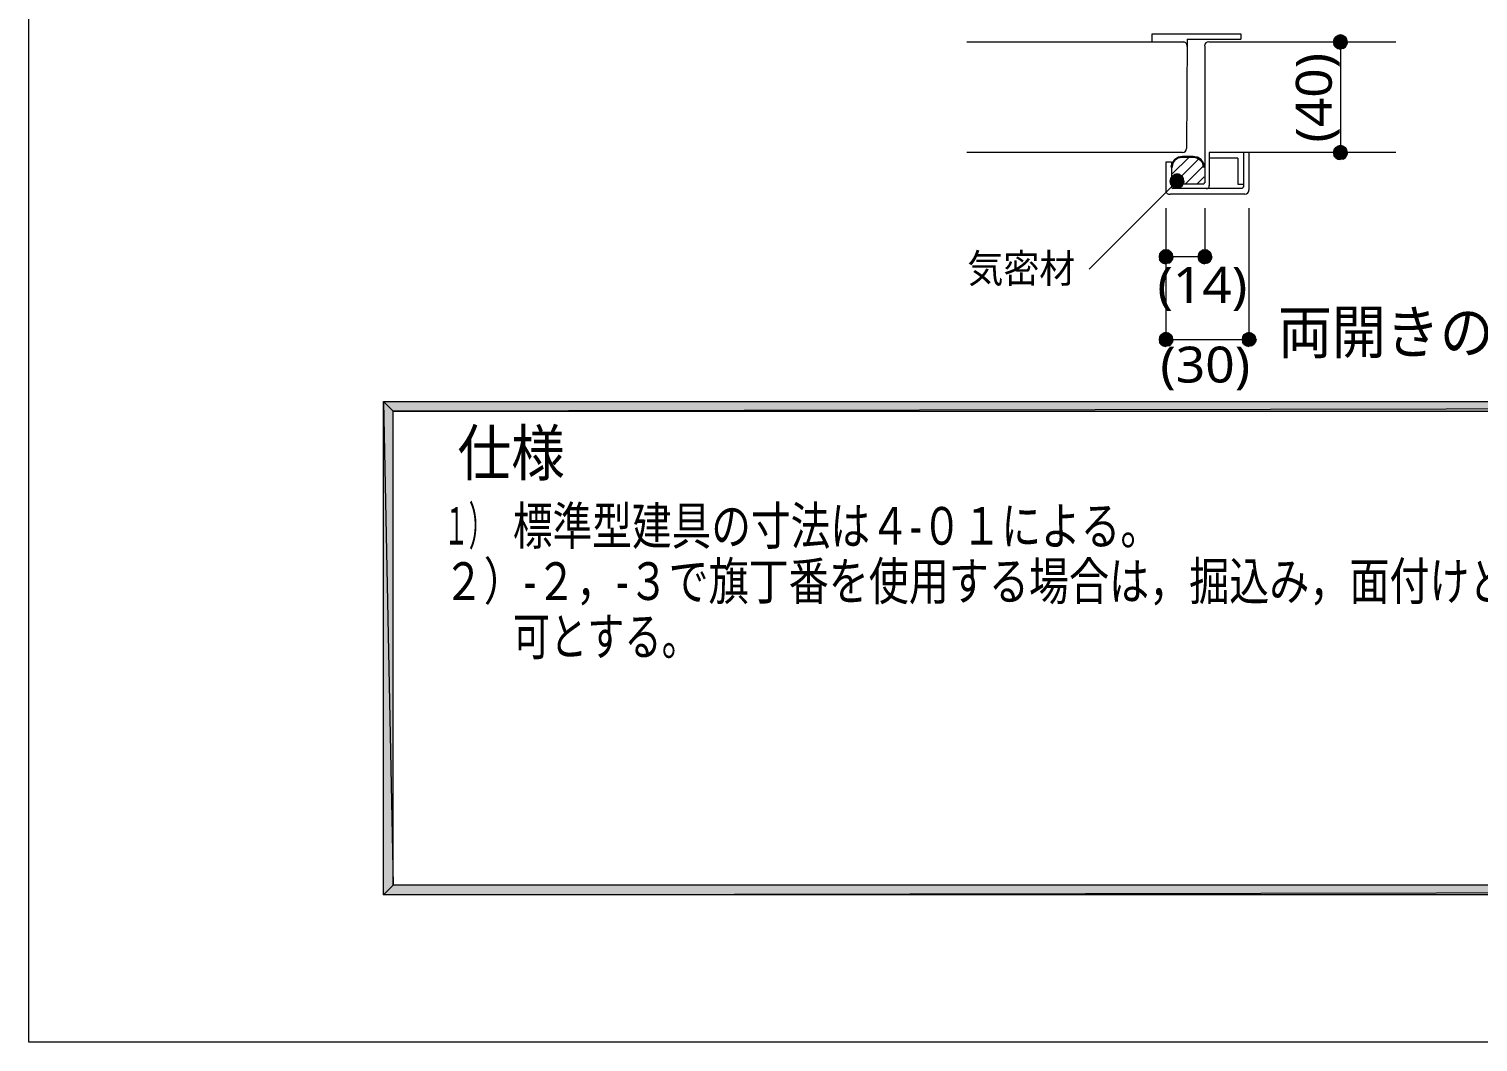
# Model space of a CAD drawing. Header units: millimetres. Extents: x 0 to 420, y 0 to 297.
# Drawn here: x 0.2 to 105, y 0 to 73.3 of the extents above; entities that cross this region are included whole.
import ezdxf
from ezdxf.enums import TextEntityAlignment as Align

# ---------------------------------------------------------------- set-up
doc = ezdxf.new("R2010")
doc.units = ezdxf.units.MM
doc.styles.add('kst32b', font='NotoSansJP-Variable.ttf')

msp = doc.modelspace()

# ---------------------------------------------------------------- hatches: boundary and pattern name
for points in [[(94.55, 72.54), (94.51, 72.35), (95.02, 72.35), (94.55, 72.54)], [(94.55, 64.54), (94.51, 64.35), (95.02, 64.35), (94.55, 64.54)], [(82.74, 62.48), (82.7, 62.29), (83.21, 62.29), (82.74, 62.48)], [(81.94, 57.02), (81.92, 56.81), (82.4, 56.81), (81.94, 57.02)], [(84.75, 57.02), (84.71, 56.81), (85.22, 56.81), (84.75, 57.02)], [(81.94, 51.01), (81.92, 50.82), (82.4, 50.82), (81.94, 51.01)], [(87.95, 51.01), (87.91, 50.82), (88.41, 50.82), (87.95, 51.01)]]:
    msp.add_hatch(color=7).paths.add_polyline_path(points)
h = msp.add_hatch(color=7)
h.paths.add_polyline_path([(94.51, 72.35), (94.55, 72.16), (95.02, 72.35), (94.51, 72.35)])
h.paths.add_polyline_path([(94.55, 72.16), (95.02, 72.35), (94.66, 71.99), (94.55, 72.16)])
h.paths.add_polyline_path([(95.02, 72.35), (94.66, 71.99), (94.83, 71.88), (95.02, 72.35)])
h = msp.add_hatch(color=7)
h.paths.add_polyline_path([(95.02, 72.86), (94.83, 72.81), (95.02, 72.35), (95.02, 72.86)])
h.paths.add_polyline_path([(94.83, 72.81), (95.02, 72.35), (94.66, 72.71), (94.83, 72.81)])
h.paths.add_polyline_path([(95.02, 72.35), (94.66, 72.71), (94.55, 72.54), (95.02, 72.35)])
h = msp.add_hatch(color=7)
h.paths.add_polyline_path([(94.83, 71.88), (95.02, 71.84), (95.02, 72.35), (94.83, 71.88)])
h.paths.add_polyline_path([(95.02, 71.84), (95.02, 72.35), (95.21, 71.88), (95.02, 71.84)])
h.paths.add_polyline_path([(95.02, 72.35), (95.21, 71.88), (95.38, 71.99), (95.02, 72.35)])
h = msp.add_hatch(color=7)
h.paths.add_polyline_path([(95.48, 72.54), (95.38, 72.71), (95.02, 72.35), (95.48, 72.54)])
h.paths.add_polyline_path([(95.38, 72.71), (95.02, 72.35), (95.21, 72.81), (95.38, 72.71)])
h.paths.add_polyline_path([(95.02, 72.35), (95.21, 72.81), (95.02, 72.86), (95.02, 72.35)])
h = msp.add_hatch(color=7)
h.paths.add_polyline_path([(95.38, 71.99), (95.48, 72.16), (95.02, 72.35), (95.38, 71.99)])
h.paths.add_polyline_path([(95.48, 72.16), (95.02, 72.35), (95.53, 72.35), (95.48, 72.16)])
h.paths.add_polyline_path([(95.02, 72.35), (95.53, 72.35), (95.48, 72.54), (95.02, 72.35)])
h = msp.add_hatch(color=7)
h.paths.add_polyline_path([(94.51, 64.35), (94.55, 64.16), (95.02, 64.35), (94.51, 64.35)])
h.paths.add_polyline_path([(94.55, 64.16), (95.02, 64.35), (94.66, 63.99), (94.55, 64.16)])
h.paths.add_polyline_path([(95.02, 64.35), (94.66, 63.99), (94.83, 63.88), (95.02, 64.35)])
h = msp.add_hatch(color=7)
h.paths.add_polyline_path([(95.02, 64.85), (94.83, 64.81), (95.02, 64.35), (95.02, 64.85)])
h.paths.add_polyline_path([(94.83, 64.81), (95.02, 64.35), (94.66, 64.71), (94.83, 64.81)])
h.paths.add_polyline_path([(95.02, 64.35), (94.66, 64.71), (94.55, 64.54), (95.02, 64.35)])
h = msp.add_hatch(color=7)
h.paths.add_polyline_path([(94.83, 63.88), (95.02, 63.84), (95.02, 64.35), (94.83, 63.88)])
h.paths.add_polyline_path([(95.02, 63.84), (95.02, 64.35), (95.21, 63.88), (95.02, 63.84)])
h.paths.add_polyline_path([(95.02, 64.35), (95.21, 63.88), (95.38, 63.99), (95.02, 64.35)])
h = msp.add_hatch(color=7)
h.paths.add_polyline_path([(95.48, 64.54), (95.38, 64.71), (95.02, 64.35), (95.48, 64.54)])
h.paths.add_polyline_path([(95.38, 64.71), (95.02, 64.35), (95.21, 64.81), (95.38, 64.71)])
h.paths.add_polyline_path([(95.02, 64.35), (95.21, 64.81), (95.02, 64.85), (95.02, 64.35)])
h = msp.add_hatch(color=7)
h.paths.add_polyline_path([(95.38, 63.99), (95.48, 64.16), (95.02, 64.35), (95.38, 63.99)])
h.paths.add_polyline_path([(95.48, 64.16), (95.02, 64.35), (95.53, 64.35), (95.48, 64.16)])
h.paths.add_polyline_path([(95.02, 64.35), (95.53, 64.35), (95.48, 64.54), (95.02, 64.35)])
h = msp.add_hatch(color=7)
h.paths.add_polyline_path([(82.7, 62.29), (82.74, 62.1), (83.21, 62.29), (82.7, 62.29)])
h.paths.add_polyline_path([(82.74, 62.1), (83.21, 62.29), (82.85, 61.93), (82.74, 62.1)])
h.paths.add_polyline_path([(83.21, 62.29), (82.85, 61.93), (83.02, 61.83), (83.21, 62.29)])
h = msp.add_hatch(color=7)
h.paths.add_polyline_path([(83.21, 62.8), (83.02, 62.76), (83.21, 62.29), (83.21, 62.8)])
h.paths.add_polyline_path([(83.02, 62.76), (83.21, 62.29), (82.85, 62.65), (83.02, 62.76)])
h.paths.add_polyline_path([(83.21, 62.29), (82.85, 62.65), (82.74, 62.48), (83.21, 62.29)])
h = msp.add_hatch(color=7)
h.paths.add_polyline_path([(83.02, 61.83), (83.21, 61.79), (83.21, 62.29), (83.02, 61.83)])
h.paths.add_polyline_path([(83.21, 61.79), (83.21, 62.29), (83.4, 61.83), (83.21, 61.79)])
h.paths.add_polyline_path([(83.21, 62.29), (83.4, 61.83), (83.57, 61.93), (83.21, 62.29)])
h = msp.add_hatch(color=7)
h.paths.add_polyline_path([(83.67, 62.48), (83.57, 62.65), (83.21, 62.29), (83.67, 62.48)])
h.paths.add_polyline_path([(83.57, 62.65), (83.21, 62.29), (83.4, 62.76), (83.57, 62.65)])
h.paths.add_polyline_path([(83.21, 62.29), (83.4, 62.76), (83.21, 62.8), (83.21, 62.29)])
h = msp.add_hatch(color=7)
h.paths.add_polyline_path([(83.57, 61.93), (83.67, 62.1), (83.21, 62.29), (83.57, 61.93)])
h.paths.add_polyline_path([(83.67, 62.1), (83.21, 62.29), (83.71, 62.29), (83.67, 62.1)])
h.paths.add_polyline_path([(83.21, 62.29), (83.71, 62.29), (83.67, 62.48), (83.21, 62.29)])
h = msp.add_hatch(color=7)
h.paths.add_polyline_path([(81.92, 56.81), (81.94, 56.62), (82.4, 56.81), (81.92, 56.81)])
h.paths.add_polyline_path([(81.94, 56.62), (82.4, 56.81), (82.06, 56.45), (81.94, 56.62)])
h.paths.add_polyline_path([(82.4, 56.81), (82.06, 56.45), (82.21, 56.35), (82.4, 56.81)])
h = msp.add_hatch(color=7)
h.paths.add_polyline_path([(82.4, 57.32), (82.21, 57.28), (82.4, 56.81), (82.4, 57.32)])
h.paths.add_polyline_path([(82.21, 57.28), (82.4, 56.81), (82.06, 57.17), (82.21, 57.28)])
h.paths.add_polyline_path([(82.4, 56.81), (82.06, 57.17), (81.94, 57.02), (82.4, 56.81)])
h = msp.add_hatch(color=7)
h.paths.add_polyline_path([(82.21, 56.35), (82.4, 56.3), (82.4, 56.81), (82.21, 56.35)])
h.paths.add_polyline_path([(82.4, 56.3), (82.4, 56.81), (82.61, 56.35), (82.4, 56.3)])
h.paths.add_polyline_path([(82.4, 56.81), (82.61, 56.35), (82.76, 56.45), (82.4, 56.81)])
h = msp.add_hatch(color=7)
h.paths.add_polyline_path([(82.89, 57.02), (82.76, 57.17), (82.4, 56.81), (82.89, 57.02)])
h.paths.add_polyline_path([(82.76, 57.17), (82.4, 56.81), (82.61, 57.28), (82.76, 57.17)])
h.paths.add_polyline_path([(82.4, 56.81), (82.61, 57.28), (82.4, 57.32), (82.4, 56.81)])
h = msp.add_hatch(color=7)
h.paths.add_polyline_path([(82.76, 56.45), (82.89, 56.62), (82.4, 56.81), (82.76, 56.45)])
h.paths.add_polyline_path([(82.89, 56.62), (82.4, 56.81), (82.91, 56.81), (82.89, 56.62)])
h.paths.add_polyline_path([(82.4, 56.81), (82.91, 56.81), (82.89, 57.02), (82.4, 56.81)])
h = msp.add_hatch(color=7)
h.paths.add_polyline_path([(84.71, 56.81), (84.75, 56.62), (85.22, 56.81), (84.71, 56.81)])
h.paths.add_polyline_path([(84.75, 56.62), (85.22, 56.81), (84.86, 56.45), (84.75, 56.62)])
h.paths.add_polyline_path([(85.22, 56.81), (84.86, 56.45), (85.03, 56.35), (85.22, 56.81)])
h = msp.add_hatch(color=7)
h.paths.add_polyline_path([(85.22, 57.32), (85.03, 57.28), (85.22, 56.81), (85.22, 57.32)])
h.paths.add_polyline_path([(85.03, 57.28), (85.22, 56.81), (84.86, 57.17), (85.03, 57.28)])
h.paths.add_polyline_path([(85.22, 56.81), (84.86, 57.17), (84.75, 57.02), (85.22, 56.81)])
h = msp.add_hatch(color=7)
h.paths.add_polyline_path([(85.03, 56.35), (85.22, 56.3), (85.22, 56.81), (85.03, 56.35)])
h.paths.add_polyline_path([(85.22, 56.3), (85.22, 56.81), (85.41, 56.35), (85.22, 56.3)])
h.paths.add_polyline_path([(85.22, 56.81), (85.41, 56.35), (85.58, 56.45), (85.22, 56.81)])
h = msp.add_hatch(color=7)
h.paths.add_polyline_path([(85.68, 57.02), (85.58, 57.17), (85.22, 56.81), (85.68, 57.02)])
h.paths.add_polyline_path([(85.58, 57.17), (85.22, 56.81), (85.41, 57.28), (85.58, 57.17)])
h.paths.add_polyline_path([(85.22, 56.81), (85.41, 57.28), (85.22, 57.32), (85.22, 56.81)])
h = msp.add_hatch(color=7)
h.paths.add_polyline_path([(85.58, 56.45), (85.68, 56.62), (85.22, 56.81), (85.58, 56.45)])
h.paths.add_polyline_path([(85.68, 56.62), (85.22, 56.81), (85.72, 56.81), (85.68, 56.62)])
h.paths.add_polyline_path([(85.22, 56.81), (85.72, 56.81), (85.68, 57.02), (85.22, 56.81)])
h = msp.add_hatch(color=7)
h.paths.add_polyline_path([(81.92, 50.82), (81.94, 50.63), (82.4, 50.82), (81.92, 50.82)])
h.paths.add_polyline_path([(81.94, 50.63), (82.4, 50.82), (82.06, 50.46), (81.94, 50.63)])
h.paths.add_polyline_path([(82.4, 50.82), (82.06, 50.46), (82.21, 50.36), (82.4, 50.82)])
h = msp.add_hatch(color=7)
h.paths.add_polyline_path([(82.4, 51.33), (82.21, 51.29), (82.4, 50.82), (82.4, 51.33)])
h.paths.add_polyline_path([(82.21, 51.29), (82.4, 50.82), (82.06, 51.18), (82.21, 51.29)])
h.paths.add_polyline_path([(82.4, 50.82), (82.06, 51.18), (81.94, 51.01), (82.4, 50.82)])
h = msp.add_hatch(color=7)
h.paths.add_polyline_path([(82.21, 50.36), (82.4, 50.31), (82.4, 50.82), (82.21, 50.36)])
h.paths.add_polyline_path([(82.4, 50.31), (82.4, 50.82), (82.61, 50.36), (82.4, 50.31)])
h.paths.add_polyline_path([(82.4, 50.82), (82.61, 50.36), (82.76, 50.46), (82.4, 50.82)])
h = msp.add_hatch(color=7)
h.paths.add_polyline_path([(82.89, 51.01), (82.76, 51.18), (82.4, 50.82), (82.89, 51.01)])
h.paths.add_polyline_path([(82.76, 51.18), (82.4, 50.82), (82.61, 51.29), (82.76, 51.18)])
h.paths.add_polyline_path([(82.4, 50.82), (82.61, 51.29), (82.4, 51.33), (82.4, 50.82)])
h = msp.add_hatch(color=7)
h.paths.add_polyline_path([(82.76, 50.46), (82.89, 50.63), (82.4, 50.82), (82.76, 50.46)])
h.paths.add_polyline_path([(82.89, 50.63), (82.4, 50.82), (82.91, 50.82), (82.89, 50.63)])
h.paths.add_polyline_path([(82.4, 50.82), (82.91, 50.82), (82.89, 51.01), (82.4, 50.82)])
h = msp.add_hatch(color=7)
h.paths.add_polyline_path([(87.91, 50.82), (87.95, 50.63), (88.41, 50.82), (87.91, 50.82)])
h.paths.add_polyline_path([(87.95, 50.63), (88.41, 50.82), (88.05, 50.46), (87.95, 50.63)])
h.paths.add_polyline_path([(88.41, 50.82), (88.05, 50.46), (88.22, 50.36), (88.41, 50.82)])
h = msp.add_hatch(color=7)
h.paths.add_polyline_path([(88.41, 51.33), (88.22, 51.29), (88.41, 50.82), (88.41, 51.33)])
h.paths.add_polyline_path([(88.22, 51.29), (88.41, 50.82), (88.05, 51.18), (88.22, 51.29)])
h.paths.add_polyline_path([(88.41, 50.82), (88.05, 51.18), (87.95, 51.01), (88.41, 50.82)])
h = msp.add_hatch(color=7)
h.paths.add_polyline_path([(88.22, 50.36), (88.41, 50.31), (88.41, 50.82), (88.22, 50.36)])
h.paths.add_polyline_path([(88.41, 50.31), (88.41, 50.82), (88.6, 50.36), (88.41, 50.31)])
h.paths.add_polyline_path([(88.41, 50.82), (88.6, 50.36), (88.77, 50.46), (88.41, 50.82)])
h = msp.add_hatch(color=7)
h.paths.add_polyline_path([(88.88, 51.01), (88.77, 51.18), (88.41, 50.82), (88.88, 51.01)])
h.paths.add_polyline_path([(88.77, 51.18), (88.41, 50.82), (88.6, 51.29), (88.77, 51.18)])
h.paths.add_polyline_path([(88.41, 50.82), (88.6, 51.29), (88.41, 51.33), (88.41, 50.82)])
h = msp.add_hatch(color=7)
h.paths.add_polyline_path([(88.77, 50.46), (88.88, 50.63), (88.41, 50.82), (88.77, 50.46)])
h.paths.add_polyline_path([(88.88, 50.63), (88.41, 50.82), (88.92, 50.82), (88.88, 50.63)])
h.paths.add_polyline_path([(88.41, 50.82), (88.92, 50.82), (88.88, 51.01), (88.41, 50.82)])
h = msp.add_hatch(color=7)
h.paths.add_polyline_path([(393.83, 11.35), (394.53, 10.65), (393.83, 45.64), (393.83, 11.35)])
h.paths.add_polyline_path([(394.53, 10.65), (393.83, 45.64), (394.53, 46.33), (394.53, 10.65)])
h.paths.add_polyline_path([(393.83, 45.64), (394.53, 46.33), (26.52, 45.64), (393.83, 45.64)])
h.paths.add_polyline_path([(394.53, 46.33), (26.52, 45.64), (25.82, 46.33), (394.53, 46.33)])
h.paths.add_polyline_path([(26.52, 45.64), (25.82, 46.33), (26.52, 11.35), (26.52, 45.64)])
h.paths.add_polyline_path([(25.82, 46.33), (26.52, 11.35), (25.82, 10.65), (25.82, 46.33)])
h.paths.add_polyline_path([(26.52, 11.35), (25.82, 10.65), (393.83, 11.35), (26.52, 11.35)])
h.paths.add_polyline_path([(25.82, 10.65), (393.83, 11.35), (394.53, 10.65), (25.82, 10.65)])

# ---------------------------------------------------------------- linework, layer by layer
at = {"lineweight": 13}
msp.add_lwpolyline([(0.19, 0), (0.19, 296.97), (420.16, 296.97), (420.16, 0)], close=True, dxfattribs=at)
for points in [[(68.01, 72.35), (83.71, 72.35)], [(81.41, 72.35), (81.41, 72.94), (87.82, 72.94)], [(83.92, 72.04), (83.93, 72.1), (83.92, 72.15), (83.91, 72.2), (83.88, 72.25), (83.84, 72.29), (83.8, 72.32), (83.75, 72.34), (83.7, 72.35)], [(83.93, 72.54), (83.9, 64.64)], [(83.93, 72.54), (87.82, 72.54)], [(85.5, 72.37), (85.38, 72.34), (85.29, 72.28), (85.22, 72.18), (85.2, 72.06)], [(85.51, 72.35), (99.02, 72.35)], [(87.82, 72.94), (87.82, 72.54)], [(95.02, 72.35), (95.02, 64.35)], [(85.22, 72.05), (85.22, 62.17)], [(83.61, 64.35), (68.01, 64.35)], [(84.1, 64.05), (82.8, 62.76)], [(84.81, 63.92), (82.95, 62.06)], [(83.6, 64.35), (83.72, 64.37), (83.81, 64.44), (83.88, 64.53), (83.9, 64.65)], [(99.02, 64.35), (85.53, 64.35)], [(85.53, 64.35), (85.53, 61.95)], [(87.61, 63.94), (85.53, 63.94)], [(87.61, 63.94), (87.61, 62.06), (88.01, 62.06)], [(88.01, 64.35), (88.01, 61.85)], [(88.41, 64.35), (88.41, 61.64)], [(82.8, 63.65), (82.4, 63.65), (82.4, 61.57)], [(82.8, 63.65), (82.8, 61.85)], [(85.17, 63.44), (83.8, 62.06)], [(83.21, 62.29), (76.86, 55.92)], [(85.11, 62.06), (82.8, 62.06)], [(82.8, 61.86), (82.81, 61.82), (82.83, 61.79), (82.86, 61.77), (82.9, 61.76)], [(85.17, 62.59), (84.65, 62.06)], [(85.1, 62.08), (85.14, 62.09), (85.17, 62.11), (85.19, 62.14), (85.2, 62.18)], [(85.31, 61.75), (85.36, 61.74), (85.4, 61.75), (85.44, 61.77), (85.48, 61.8), (85.51, 61.83), (85.53, 61.87), (85.53, 61.92), (85.53, 61.97)], [(87.89, 61.76), (87.93, 61.77), (87.96, 61.79), (87.98, 61.82), (87.99, 61.86)], [(82.4, 61.57), (82.41, 61.52), (82.43, 61.47), (82.46, 61.42), (82.5, 61.39), (82.55, 61.36), (82.6, 61.35), (82.65, 61.34), (82.71, 61.35)], [(88.12, 61.34), (82.72, 61.34)], [(87.91, 61.74), (82.91, 61.74)], [(88.11, 61.34), (88.23, 61.37), (88.32, 61.43), (88.39, 61.53), (88.41, 61.65)], [(82.4, 60.32), (82.4, 50.82)], [(85.22, 60.32), (85.22, 56.81)], [(88.41, 60.32), (88.41, 50.82)], [(85.22, 56.81), (82.4, 56.81)], [(82.4, 50.82), (88.41, 50.82)]]:
    msp.add_lwpolyline(points, dxfattribs=at)
at = {"lineweight": 0}
for points in [[(94.55, 72.54), (94.51, 72.35), (95.02, 72.35)], [(94.51, 72.35), (94.55, 72.16), (95.02, 72.35)], [(95.02, 72.35), (94.66, 72.71), (94.55, 72.54)], [(94.55, 72.16), (95.02, 72.35), (94.66, 71.99)], [(94.83, 72.81), (95.02, 72.35), (94.66, 72.71)], [(95.02, 72.35), (94.66, 71.99), (94.83, 71.88)], [(95.02, 72.86), (94.83, 72.81), (95.02, 72.35)], [(94.83, 71.88), (95.02, 71.84), (95.02, 72.35)], [(95.02, 72.35), (95.21, 72.81), (95.02, 72.86)], [(95.38, 72.71), (95.02, 72.35), (95.21, 72.81)], [(95.48, 72.54), (95.38, 72.71), (95.02, 72.35)], [(95.02, 72.35), (95.53, 72.35), (95.48, 72.54)], [(95.02, 71.84), (95.02, 72.35), (95.21, 71.88)], [(95.02, 72.35), (95.21, 71.88), (95.38, 71.99)], [(95.38, 71.99), (95.48, 72.16), (95.02, 72.35)], [(95.48, 72.16), (95.02, 72.35), (95.53, 72.35)], [(94.55, 64.54), (94.51, 64.35), (95.02, 64.35)], [(94.51, 64.35), (94.55, 64.16), (95.02, 64.35)], [(95.02, 64.35), (94.66, 64.71), (94.55, 64.54)], [(94.55, 64.16), (95.02, 64.35), (94.66, 63.99)], [(94.83, 64.81), (95.02, 64.35), (94.66, 64.71)], [(95.02, 64.35), (94.66, 63.99), (94.83, 63.88)], [(95.02, 64.85), (94.83, 64.81), (95.02, 64.35)], [(94.83, 63.88), (95.02, 63.84), (95.02, 64.35)], [(95.02, 64.35), (95.21, 64.81), (95.02, 64.85)], [(95.38, 64.71), (95.02, 64.35), (95.21, 64.81)], [(95.48, 64.54), (95.38, 64.71), (95.02, 64.35)], [(95.02, 64.35), (95.53, 64.35), (95.48, 64.54)], [(95.02, 63.84), (95.02, 64.35), (95.21, 63.88)], [(95.02, 64.35), (95.21, 63.88), (95.38, 63.99)], [(95.38, 63.99), (95.48, 64.16), (95.02, 64.35)], [(95.48, 64.16), (95.02, 64.35), (95.53, 64.35)], [(82.74, 62.48), (82.7, 62.29), (83.21, 62.29)], [(82.7, 62.29), (82.74, 62.1), (83.21, 62.29)], [(83.21, 62.29), (82.85, 62.65), (82.74, 62.48)], [(82.74, 62.1), (83.21, 62.29), (82.85, 61.93)], [(83.02, 62.76), (83.21, 62.29), (82.85, 62.65)], [(83.21, 62.29), (82.85, 61.93), (83.02, 61.83)], [(83.21, 62.8), (83.02, 62.76), (83.21, 62.29)], [(83.02, 61.83), (83.21, 61.79), (83.21, 62.29)], [(83.21, 62.29), (83.4, 62.76), (83.21, 62.8)], [(83.57, 62.65), (83.21, 62.29), (83.4, 62.76)], [(83.67, 62.48), (83.57, 62.65), (83.21, 62.29)], [(83.21, 62.29), (83.71, 62.29), (83.67, 62.48)], [(83.21, 61.79), (83.21, 62.29), (83.4, 61.83)], [(83.21, 62.29), (83.4, 61.83), (83.57, 61.93)], [(83.57, 61.93), (83.67, 62.1), (83.21, 62.29)], [(83.67, 62.1), (83.21, 62.29), (83.71, 62.29)], [(81.94, 57.02), (81.92, 56.81), (82.4, 56.81)], [(81.92, 56.81), (81.94, 56.62), (82.4, 56.81)], [(82.4, 56.81), (82.06, 57.17), (81.94, 57.02)], [(81.94, 56.62), (82.4, 56.81), (82.06, 56.45)], [(82.21, 57.28), (82.4, 56.81), (82.06, 57.17)], [(82.4, 56.81), (82.06, 56.45), (82.21, 56.35)], [(82.4, 57.32), (82.21, 57.28), (82.4, 56.81)], [(82.21, 56.35), (82.4, 56.3), (82.4, 56.81)], [(82.4, 56.81), (82.61, 57.28), (82.4, 57.32)], [(82.76, 57.17), (82.4, 56.81), (82.61, 57.28)], [(82.89, 57.02), (82.76, 57.17), (82.4, 56.81)], [(82.4, 56.81), (82.91, 56.81), (82.89, 57.02)], [(82.4, 56.3), (82.4, 56.81), (82.61, 56.35)], [(82.4, 56.81), (82.61, 56.35), (82.76, 56.45)], [(82.76, 56.45), (82.89, 56.62), (82.4, 56.81)], [(82.89, 56.62), (82.4, 56.81), (82.91, 56.81)], [(84.75, 57.02), (84.71, 56.81), (85.22, 56.81)], [(84.71, 56.81), (84.75, 56.62), (85.22, 56.81)], [(85.22, 56.81), (84.86, 57.17), (84.75, 57.02)], [(84.75, 56.62), (85.22, 56.81), (84.86, 56.45)], [(85.03, 57.28), (85.22, 56.81), (84.86, 57.17)], [(85.22, 56.81), (84.86, 56.45), (85.03, 56.35)], [(85.22, 57.32), (85.03, 57.28), (85.22, 56.81)], [(85.03, 56.35), (85.22, 56.3), (85.22, 56.81)], [(85.22, 56.81), (85.41, 57.28), (85.22, 57.32)], [(85.58, 57.17), (85.22, 56.81), (85.41, 57.28)], [(85.68, 57.02), (85.58, 57.17), (85.22, 56.81)], [(85.22, 56.81), (85.72, 56.81), (85.68, 57.02)], [(85.22, 56.3), (85.22, 56.81), (85.41, 56.35)], [(85.22, 56.81), (85.41, 56.35), (85.58, 56.45)], [(85.58, 56.45), (85.68, 56.62), (85.22, 56.81)], [(85.68, 56.62), (85.22, 56.81), (85.72, 56.81)], [(81.94, 51.01), (81.92, 50.82), (82.4, 50.82)], [(81.92, 50.82), (81.94, 50.63), (82.4, 50.82)], [(82.4, 50.82), (82.06, 51.18), (81.94, 51.01)], [(81.94, 50.63), (82.4, 50.82), (82.06, 50.46)], [(82.21, 51.29), (82.4, 50.82), (82.06, 51.18)], [(82.4, 50.82), (82.06, 50.46), (82.21, 50.36)], [(82.4, 51.33), (82.21, 51.29), (82.4, 50.82)], [(82.21, 50.36), (82.4, 50.31), (82.4, 50.82)], [(82.4, 50.82), (82.61, 51.29), (82.4, 51.33)], [(82.76, 51.18), (82.4, 50.82), (82.61, 51.29)], [(82.89, 51.01), (82.76, 51.18), (82.4, 50.82)], [(82.4, 50.82), (82.91, 50.82), (82.89, 51.01)], [(82.4, 50.31), (82.4, 50.82), (82.61, 50.36)], [(82.4, 50.82), (82.61, 50.36), (82.76, 50.46)], [(82.76, 50.46), (82.89, 50.63), (82.4, 50.82)], [(82.89, 50.63), (82.4, 50.82), (82.91, 50.82)], [(87.95, 51.01), (87.91, 50.82), (88.41, 50.82)], [(87.91, 50.82), (87.95, 50.63), (88.41, 50.82)], [(88.41, 50.82), (88.05, 51.18), (87.95, 51.01)], [(87.95, 50.63), (88.41, 50.82), (88.05, 50.46)], [(88.22, 51.29), (88.41, 50.82), (88.05, 51.18)], [(88.41, 50.82), (88.05, 50.46), (88.22, 50.36)], [(88.41, 51.33), (88.22, 51.29), (88.41, 50.82)], [(88.22, 50.36), (88.41, 50.31), (88.41, 50.82)], [(88.41, 50.82), (88.6, 51.29), (88.41, 51.33)], [(88.77, 51.18), (88.41, 50.82), (88.6, 51.29)], [(88.88, 51.01), (88.77, 51.18), (88.41, 50.82)], [(88.41, 50.82), (88.92, 50.82), (88.88, 51.01)], [(88.41, 50.31), (88.41, 50.82), (88.6, 50.36)], [(88.41, 50.82), (88.6, 50.36), (88.77, 50.46)], [(88.77, 50.46), (88.88, 50.63), (88.41, 50.82)], [(88.88, 50.63), (88.41, 50.82), (88.92, 50.82)], [(394.53, 46.33), (26.52, 45.64), (25.82, 46.33)], [(26.52, 45.64), (25.82, 46.33), (26.52, 11.35)], [(25.82, 46.33), (26.52, 11.35), (25.82, 10.65)], [(393.83, 45.64), (394.53, 46.33), (26.52, 45.64)], [(26.52, 11.35), (25.82, 10.65), (393.83, 11.35)], [(25.82, 10.65), (393.83, 11.35), (394.53, 10.65)]]:
    msp.add_lwpolyline(points, close=True, dxfattribs=at)
at = {"lineweight": 30}
for points in [[(83.6, 64.05), (83.29, 63.99), (83.04, 63.82), (82.87, 63.57), (82.8, 63.26)], [(83.61, 64.05), (84.37, 64.05)], [(85.15, 63.26), (85.09, 63.57), (84.92, 63.82), (84.67, 63.99), (84.36, 64.05)]]:
    msp.add_lwpolyline(points, dxfattribs=at)

# ---------------------------------------------------------------- texts
at = {"style": 'kst32b'}
for s, height, p, p2 in [('(40)', 2.599, (94.4, 65.07), (94.4, 71.56)), ('気密材', 2.079, (68.05, 54.93), (75.85, 54.93)), ('(14)', 2.599, (81.79, 53.47), (88.29, 53.47)), ('両開きの場合', 3.119, (90.51, 49.81), (113.9, 49.81)), ('(30)', 2.599, (82, 47.71), (88.5, 47.71)), ('仕様', 3.273, (31.18, 40.98), (38.94, 40.98)), ('１）', 2.728, (30.18, 35.98), (33.81, 35.98)), ('標準型建具の寸法は４-０１による。', 2.7278, (35.18, 35.98), (81.98, 35.98)), ('２）-２，-３で旗丁番を使用する場合は，掘込み，面付けどちらも', 2.7278, (30.18, 31.98), (115.94, 31.98)), ('可とする。', 2.728, (35.18, 27.98), (48.63, 27.98))]:
    msp.add_text(s, height=height, dxfattribs=at).set_placement(p, p2, align=Align.FIT)

doc.saveas('drawing.dxf')
